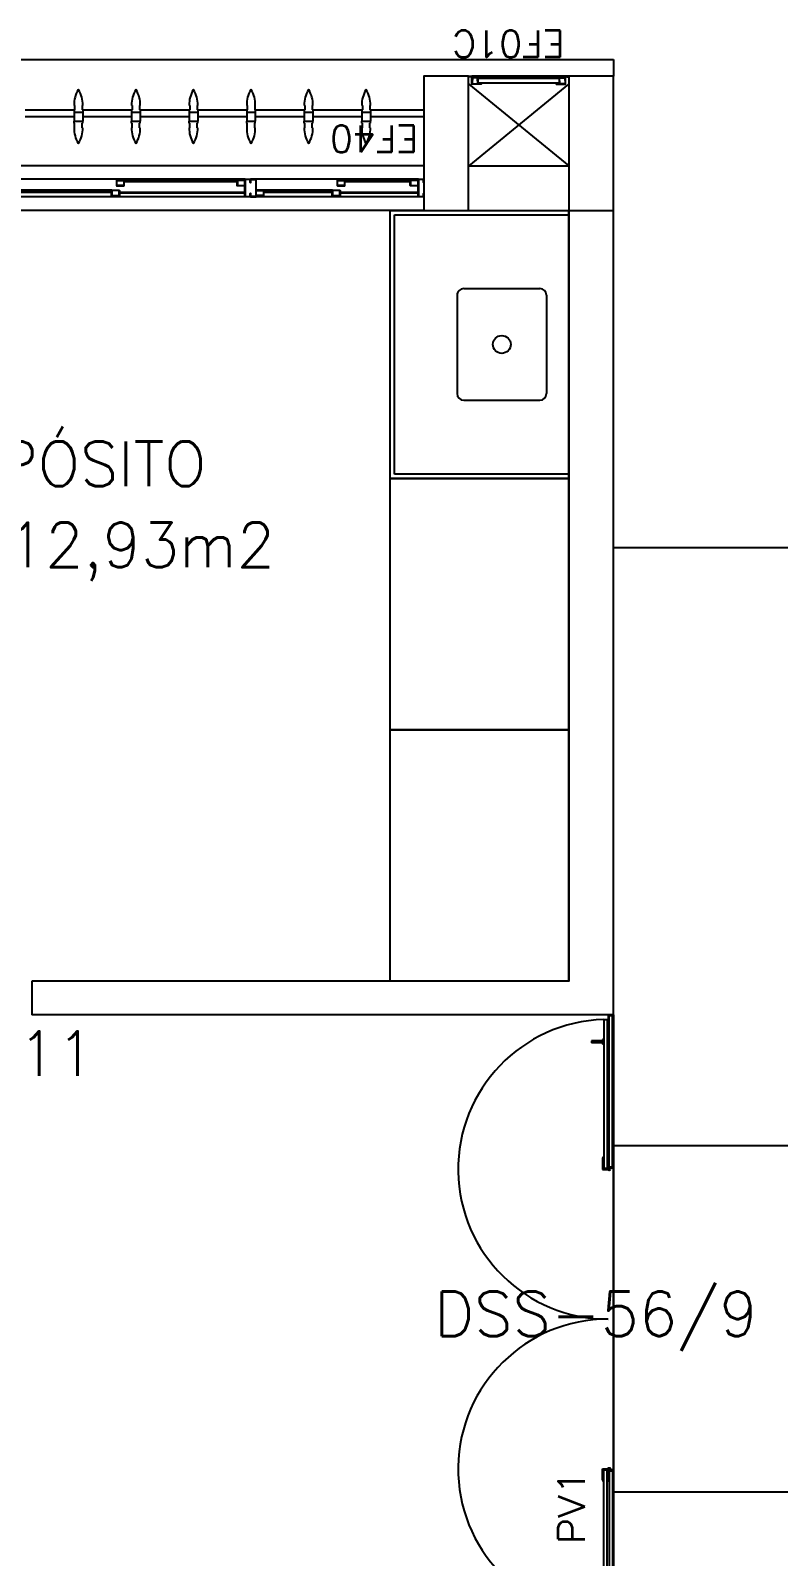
# Model space of a CAD drawing. Header units: millimetres. Extents: x 2046 to 2564, y 885 to 1120.
# Drawn here: x 2354.3 to 2357.65, y 959.28 to 966.11 of the extents above; entities that cross this region are included whole.
import ezdxf

# ---------------------------------------------------------------- set-up
doc = ezdxf.new("R2010")
doc.units = ezdxf.units.MM
doc.header["$LTSCALE"] = 10
for name, color, linetype in [('AR-ALV', 2, 'Continuous'), ('AR-BANCADAS', 1, 'Continuous'), ('AR-BRISES', 2, 'Continuous'), ('AR-CALÇADA', 1, 'Continuous'), ('AR-ESCADA', 2, 'Continuous'), ('AR-ESQ', 1, 'Continuous'), ('AR-ESTC', 3, 'Continuous'), ('AR-PEITORIL', 1, 'Continuous'), ('AR-PISO', 1, 'Continuous'), ('AR-PORTA', 1, 'Continuous'), ('AR-SHAFT', 1, 'Continuous'), ('AR-VIDRO', 2, 'Continuous'), ('BC- VISTA', 1, 'Continuous'), ('BC-CUBA', 1, 'Continuous'), ('BR-PAINEL', 1, 'Continuous'), ('BR-SUPORTE', 1, 'Continuous'), ('coz1', 1, 'Continuous'), ('DT-ESQ-CHAPA DOBRADA-V', 2, 'Continuous'), ('DT-ESQ-PERFIL CADEIRA-C', 2, 'Continuous'), ('DT-ESQ-PERFIL CADEIRA-V', 1, 'Continuous'), ('DT-ESQ-PERFIL U-C', 2, 'Continuous'), ('DT-ESQ-PERFIL U-V', 1, 'Continuous'), ('DT-ESQ-VENEZIANA-C', 1, 'Continuous'), ('DT-ESQ-VENEZIANA-V', 1, 'Continuous'), ('DT-ESQ-VIDRO-C', 2, 'Continuous'), ('DT-TXTESQ', 2, 'Continuous'), ('DT-TXTMOD', 1, 'Continuous'), ('ENDEREÇO', 2, 'Continuous'), ('maçaneta', 1, 'Continuous'), ('montantes', 1, 'Continuous'), ('mov', 1, 'Continuous'), ('PM-TXT', 2, 'Continuous'), ('TEXTO', 2, 'Continuous'), ('Área', 2, 'Continuous')]:
    doc.layers.add(name, color=color, linetype=linetype)
doc.styles.add('S10', font='simplex.shx', dxfattribs={"height": 0.1})
doc.styles.add('S12', font='simplex.shx', dxfattribs={"width": 1.1, "height": 0.12})
doc.styles.add('UNB-100', font='simplex.shx', dxfattribs={"height": 0.2})
doc.styles.add('UNB1-100', font='simplex.shx', dxfattribs={"height": 0.2})

# ---------------------------------------------------------------- blocks, each defined once
blk = doc.blocks.new('CUBAbnc-01P')
at = {"layer": 'coz1'}
for p, q in [((-0.25, -0.4705), (-0.25, -0.1305)), ((-0.22, -0.1005), (0.22, -0.1005)), ((0.25, -0.4705), (0.25, -0.1305)), ((-0.22, -0.5005), (0.22, -0.5005))]:
    blk.add_line(p, q, dxfattribs=at)
blk.add_circle((0, -0.3005), 0.04, dxfattribs=at)
for centre, start, end in [((-0.22, -0.1305), 90, 180), ((0.22, -0.1305), 0, 90), ((-0.22, -0.4705), 180, 270), ((0.22, -0.4705), 270, 0)]:
    blk.add_arc(centre, 0.03, start, end, dxfattribs=at)
blk = doc.blocks.new('BCP01')
at = {"layer": 'BC- VISTA'}
for p, q in [((0, -0.02), (0.78, -0.02)), ((0.78, -0.02), (0.78, -1.18)), ((0.78, -1.18), (0, -1.18))]:
    blk.add_line(p, q, dxfattribs=at)
blk.add_lwpolyline([(0.8, 0), (0.8, -1.2), (0, -1.2), (0, 0)], close=True, dxfattribs=at)
at = {"layer": 'BC-CUBA', "rotation": 90}
blk.add_blockref('CUBAbnc-01P', (0, -0.6), dxfattribs=at)
blk = doc.blocks.new('BCP09')
at = {"layer": 'BC- VISTA'}
blk.add_lwpolyline([(0.8, 0), (0.8, -1.125), (0, -1.125), (0, 0)], close=True, dxfattribs=at)
blk = doc.blocks.new('EF40-P')
at = {"layer": 'DT-ESQ-CHAPA DOBRADA-V', "ltscale": 0.1}
for p, q in [((0.025, -0.077), (0.374, -0.077)), ((0.025, -0.08), (0.374, -0.08)), ((0.8, -0.077), (1.3615, -0.077)), ((0.8, -0.08), (1.3615, -0.08))]:
    blk.add_line(p, q, dxfattribs=at)
at = {"layer": 'DT-ESQ-PERFIL CADEIRA-C', "ltscale": 0.1}
for p, q in [((0.025, -0.1335), (0.0735, -0.1335)), ((0.3855, -0.1335), (0.339, -0.1335)), ((0.376, -0.0885), (0.4225, -0.0885)), ((0.75, -0.0885), (0.7015, -0.0885)), ((0.8, -0.1335), (0.8485, -0.1335)), ((1.373, -0.1335), (1.3265, -0.1335)), ((1.3635, -0.0885), (1.41, -0.0885))]:
    blk.add_line(p, q, dxfattribs=at)
for points in [[(0.4225, -0.087, -1), (0.4225, -0.09), (0.376, -0.09, -0.414214), (0.374, -0.088), (0.374, -0.067, -0.414214), (0.376, -0.065), (0.4075, -0.065, -0.414214), (0.409, -0.0665), (0.409, -0.087)], [(0.409, -0.0885, -0.198913), (0.4079, -0.0881, -0.198913), (0.4075, -0.087), (0.4075, -0.067, 0.414214), (0.407, -0.0665), (0.376, -0.0665, 0.414214), (0.3755, -0.067), (0.3755, -0.088, 0.414214), (0.376, -0.0885)], [(0.7015, -0.09), (0.75, -0.09), (0.75, -0.0885), (0.715, -0.0885, 0.198912), (0.7161, -0.0881, 0.198913), (0.7165, -0.087), (0.7165, -0.067, -0.414214), (0.717, -0.0665), (0.75, -0.0665), (0.75, -0.065), (0.7165, -0.065, 0.414214), (0.715, -0.0665), (0.715, -0.0785), (0.715, -0.08), (0.715, -0.087), (0.7015, -0.087, 1)], [(1.41, -0.087, -1), (1.41, -0.09), (1.3635, -0.09, -0.414214), (1.3615, -0.088), (1.3615, -0.067, -0.414214), (1.3635, -0.065), (1.395, -0.065, -0.414214), (1.3965, -0.0665), (1.3965, -0.087)], [(1.3965, -0.0885, -0.198913), (1.3954, -0.0881, -0.198913), (1.395, -0.087), (1.395, -0.067, 0.414214), (1.3945, -0.0665), (1.3635, -0.0665, 0.414214), (1.363, -0.067), (1.363, -0.088, 0.414214), (1.3635, -0.0885)], [(0.0735, -0.135), (0.025, -0.135), (0.025, -0.1335), (0.06, -0.1335, -0.198912), (0.0589, -0.1331, -0.198913), (0.0585, -0.132), (0.0585, -0.112, 0.414214), (0.058, -0.1115), (0.025, -0.1115), (0.025, -0.11), (0.0585, -0.11, -0.414214), (0.06, -0.1115), (0.06, -0.1235), (0.06, -0.125), (0.06, -0.132), (0.0735, -0.132, -1)], [(0.339, -0.132, 1), (0.339, -0.135), (0.3855, -0.135, 0.414214), (0.3875, -0.133), (0.3875, -0.112, 0.414214), (0.3855, -0.11), (0.354, -0.11, 0.414214), (0.3525, -0.1115), (0.3525, -0.132)], [(0.3525, -0.1335, 0.198913), (0.3536, -0.1331, 0.198913), (0.354, -0.132), (0.354, -0.112, -0.414214), (0.3545, -0.1115), (0.3855, -0.1115, -0.414214), (0.386, -0.112), (0.386, -0.133, -0.414214), (0.3855, -0.1335)], [(0.8485, -0.135), (0.8, -0.135), (0.8, -0.1335), (0.835, -0.1335, -0.198912), (0.8339, -0.1331, -0.198913), (0.8335, -0.132), (0.8335, -0.112, 0.414214), (0.833, -0.1115), (0.8, -0.1115), (0.8, -0.11), (0.8335, -0.11, -0.414214), (0.835, -0.1115), (0.835, -0.1235), (0.835, -0.125), (0.835, -0.132), (0.8485, -0.132, -1)], [(1.3265, -0.132, 1), (1.3265, -0.135), (1.373, -0.135, 0.414214), (1.375, -0.133), (1.375, -0.112, 0.414214), (1.373, -0.11), (1.3415, -0.11, 0.414214), (1.34, -0.1115), (1.34, -0.132)], [(1.34, -0.1335, 0.198913), (1.3411, -0.1331, 0.198913), (1.3415, -0.132), (1.3415, -0.112, -0.414214), (1.342, -0.1115), (1.373, -0.1115, -0.414214), (1.3735, -0.112), (1.3735, -0.133, -0.414214), (1.373, -0.1335)]]:
    blk.add_lwpolyline(points, format="xyb", close=True, dxfattribs=at)
at = {"layer": 'DT-ESQ-PERFIL CADEIRA-V', "ltscale": 0.1}
for p, q in [((0.0735, -0.135), (0.339, -0.135)), ((0.4075, -0.09), (0.7015, -0.09)), ((0.8485, -0.135), (1.3265, -0.135)), ((1.395, -0.09), (1.9015, -0.09))]:
    blk.add_line(p, q, dxfattribs=at)
at = {"layer": 'DT-ESQ-PERFIL U-C', "ltscale": 0.1}
for points in [[(0, -0.0615, -0.414214), (0.0015, -0.06), (0.0235, -0.06, -0.414214), (0.025, -0.0615), (0.025, -0.1385, -0.414214), (0.0235, -0.14), (0.0015, -0.14, -0.414214), (0, -0.1385), (0, -0.125), (0.0015, -0.125), (0.0015, -0.138, 0.414214), (0.002, -0.1385), (0.023, -0.1385, 0.414214), (0.0235, -0.138), (0.0235, -0.062, 0.414214), (0.023, -0.0615), (0.002, -0.0615, 0.414214), (0.0015, -0.062), (0.0015, -0.075), (0, -0.075)], [(0.775, -0.0615, 0.414214), (0.7735, -0.06), (0.7515, -0.06, 0.414214), (0.75, -0.0615), (0.75, -0.1385, 0.414214), (0.7515, -0.14), (0.7735, -0.14, 0.414214), (0.775, -0.1385), (0.775, -0.125), (0.7735, -0.125), (0.7735, -0.138, -0.414214), (0.773, -0.1385), (0.752, -0.1385, -0.414214), (0.7515, -0.138), (0.7515, -0.062, -0.414214), (0.752, -0.0615), (0.773, -0.0615, -0.414214), (0.7735, -0.062), (0.7735, -0.075), (0.775, -0.075)], [(0.775, -0.0615, -0.414214), (0.7765, -0.06), (0.7985, -0.06, -0.414214), (0.8, -0.0615), (0.8, -0.1385, -0.414214), (0.7985, -0.14), (0.7765, -0.14, -0.414214), (0.775, -0.1385), (0.775, -0.125), (0.7765, -0.125), (0.7765, -0.138, 0.414214), (0.777, -0.1385), (0.798, -0.1385, 0.414214), (0.7985, -0.138), (0.7985, -0.062, 0.414214), (0.798, -0.0615), (0.777, -0.0615, 0.414214), (0.7765, -0.062), (0.7765, -0.075), (0.775, -0.075)]]:
    blk.add_lwpolyline(points, format="xyb", close=True, dxfattribs=at)
at = {"layer": 'DT-ESQ-PERFIL U-V', "ltscale": 0.1}
for p, q in [((0.0235, -0.06), (0.7515, -0.06)), ((0.7985, -0.06), (1.9515, -0.06)), ((0.0235, -0.14), (0.7515, -0.14)), ((0.7985, -0.14), (1.9515, -0.14))]:
    blk.add_line(p, q, dxfattribs=at)
at = {"layer": 'DT-ESQ-VIDRO-C', "ltscale": 0.1}
for points in [[(0.063, -0.13), (0.063, -0.127), (0.3495, -0.127), (0.3495, -0.13)], [(0.7125, -0.085), (0.7125, -0.082), (0.4115, -0.082), (0.4115, -0.085)], [(0.838, -0.13), (0.838, -0.127), (1.337, -0.127), (1.337, -0.13)], [(1.9125, -0.085), (1.9125, -0.082), (1.399, -0.082), (1.399, -0.085)]]:
    blk.add_lwpolyline(points, close=True, dxfattribs=at)
at = {"layer": 'DT-TXTESQ', "ltscale": 0.1, "style": 'S12'}
blk.add_text('EF40', height=0.12, dxfattribs=at).set_placement((0.0235, -0.38))
at = {"layer": 'DT-TXTMOD', "ltscale": 0.1, "style": 'S10', "flags": 3}
for tag, p in [('M01', (0.025, -0.28)), ('M02', (0.3253, -0.28)), ('M03', (0.627, -0.28)), ('M04', (0.9288, -0.28)), ('M05', (1.2306, -0.28)), ('M06', (1.5323, -0.28)), ('M07', (1.8341, -0.28)), ('M08', (2.1359, -0.28)), ('M09', (2.4376, -0.28)), ('M10', (2.7394, -0.28)), ('M11', (3.0412, -0.28)), ('M12', (3.3429, -0.28)), ('M13', (3.6447, -0.28)), ('M14', (3.9464, -0.28)), ('M15', (4.2482, -0.28)), ('M16', (4.55, -0.28)), ('M17', (4.8517, -0.28))]:
    blk.add_attdef(tag, p, '', height=0.1, dxfattribs=at)
blk = doc.blocks.new('ES-3P-TER-D')
at = {"layer": 'AR-PISO'}
for p, q in [((6.35, 0.775), (0, 0.775)), ((0, -0.775), (0, 0.775)), ((4.55, -0.775), (0, -0.775))]:
    blk.add_line(p, q, dxfattribs=at)
blk = doc.blocks.new('PV1')
at = {"layer": 'AR-VIDRO'}
for p, q in [((0.6825, 0.02), (0.005, 0.02)), ((0.6825, 0.005), (0.005, 0.005)), ((0.0215, 0.0443), (0.0215, 0.0293)), ((0.0215, 0.0443), (0.6875, 0.0443)), ((0.0215, 0.0293), (0.6875, 0.0293)), ((2.7035, 0.0443), (2.0375, 0.0443)), ((2.7035, 0.0293), (2.0375, 0.0293)), ((2.0425, 0.02), (2.72, 0.02)), ((2.0425, 0.005), (2.72, 0.005)), ((2.7035, 0.0443), (2.7035, 0.0293))]:
    blk.add_line(p, q, dxfattribs=at)
at = {"layer": 'maçaneta'}
for p, q in [((0.1165, 0.0993), (0.1265, 0.0993)), ((0.1165, 0.0493), (0.1165, 0.0993)), ((0.1265, 0.0493), (0.1265, 0.0993)), ((2.5985, 0.0493), (2.5985, 0.0993)), ((2.6085, 0.0993), (2.5985, 0.0993)), ((2.6085, 0.0493), (2.6085, 0.0993)), ((0.1115, 0.0443), (0.1115, 0.0493)), ((0.1115, 0.0493), (0.1315, 0.0493)), ((0.1315, 0.0443), (0.1315, 0.0493)), ((2.6135, 0.0493), (2.5935, 0.0493)), ((2.5935, 0.0443), (2.5935, 0.0493)), ((2.6135, 0.0443), (2.6135, 0.0493))]:
    blk.add_line(p, q, dxfattribs=at)
at = {"layer": 'montantes'}
for p, q in [((0, 0), (0, 0.025)), ((0, 0.025), (0.02, 0.025)), ((0, 0), (0.02, 0)), ((0.005, 0.005), (0.005, 0.02)), ((0.02, 0.02), (0.02, 0.025)), ((0.02, 0), (0.02, 0.005)), ((0.6425, 0.0493), (0.6925, 0.0493)), ((0.6425, 0.025), (0.6925, 0.025)), ((0.6875, 0.025), (0.6675, 0.025)), ((0.6675, 0.02), (0.6675, 0.025)), ((0.6675, 0), (0.6675, 0.005)), ((0.6875, 0), (0.6675, 0)), ((0.6825, 0.005), (0.6825, 0.02)), ((0.6875, 0.0443), (0.6875, 0.0293)), ((0.6875, 0), (0.6875, 0.025)), ((0.6925, 0.0493), (0.6925, 0.025)), ((2.0325, 0.0493), (2.0325, 0.025)), ((2.0825, 0.0493), (2.0325, 0.0493)), ((2.0825, 0.025), (2.0325, 0.025)), ((2.0375, 0.0443), (2.0375, 0.0293)), ((2.0375, 0.025), (2.0575, 0.025)), ((2.0375, 0), (2.0375, 0.025)), ((2.0375, 0), (2.0575, 0)), ((2.0425, 0.005), (2.0425, 0.02)), ((2.0575, 0.02), (2.0575, 0.025)), ((2.0575, 0), (2.0575, 0.005)), ((2.705, 0.02), (2.705, 0.025)), ((2.725, 0.025), (2.705, 0.025)), ((2.705, 0), (2.705, 0.005)), ((2.725, 0), (2.705, 0)), ((2.72, 0.005), (2.72, 0.02)), ((2.725, 0), (2.725, 0.025))]:
    blk.add_line(p, q, dxfattribs=at)
for centre in [(0.6925, 0.02), (2.0325, 0.02)]:
    blk.add_circle(centre, 0.005, dxfattribs=at)
for centre, start, end in [((0.6425, 0.0443), 90, 180), ((0.6425, 0.03), 180, 270), ((2.0825, 0.0443), 0, 90), ((2.0825, 0.03), 270, 0)]:
    blk.add_arc(centre, 0.005, start, end, dxfattribs=at)
at = {"layer": 'mov'}
for centre, start, end in [((0.692, 0.025), 0, 178.35472), ((2.033, 0.025), 1.64528, 180)]:
    blk.add_arc(centre, 0.6705, start, end, dxfattribs=at)
at = {"layer": 'PM-TXT', "style": 'S12', "width": 1.1}
blk.add_attdef('PV', (0.7363, 0.1761), '', height=0.12, dxfattribs=at)
at = {"layer": 'PM-TXT', "style": 'S12', "width": 1.1, "flags": 1}
for tag, p in [('LARGURA', (0.7363, -0.0239)), ('ALVENARIA-GESSO', (0.7363, -0.2239)), ('VISOR', (0.7363, -0.4239)), ('FERRAGEM', (0.7363, -0.6239))]:
    blk.add_attdef(tag, p, '', height=0.12, dxfattribs=at)
blk = doc.blocks.new('BR-MODULO8')
at = {"layer": 'BR-PAINEL'}
for p, q in [((-1.5642, 0.27), (-1.5617, 0.27)), ((-1.5642, 0.25), (-1.5642, 0.24)), ((-1.5642, 0.25), (-1.5617, 0.25)), ((-1.5642, 0.24), (-1.5258, 0.24)), ((-1.5642, 0.24), (-1.5642, 0.2)), ((-1.5617, 0.27), (-1.5617, 0.25)), ((-1.5283, 0.27), (-1.5283, 0.25)), ((-1.5258, 0.27), (-1.5283, 0.27)), ((-1.5258, 0.25), (-1.5283, 0.25)), ((-1.5258, 0.25), (-1.5258, 0.24)), ((-1.5258, 0.24), (-1.5258, 0.2)), ((-1.3067, 0.27), (-1.3042, 0.27)), ((-1.3067, 0.25), (-1.3067, 0.24)), ((-1.3067, 0.25), (-1.3042, 0.25)), ((-1.3067, 0.24), (-1.2683, 0.24)), ((-1.3067, 0.24), (-1.3067, 0.2)), ((-1.3042, 0.27), (-1.3042, 0.25)), ((-1.2708, 0.27), (-1.2708, 0.25)), ((-1.2683, 0.27), (-1.2708, 0.27)), ((-1.2683, 0.25), (-1.2708, 0.25)), ((-1.2683, 0.25), (-1.2683, 0.24)), ((-1.2683, 0.24), (-1.2683, 0.2)), ((-1.0492, 0.27), (-1.0467, 0.27)), ((-1.0492, 0.25), (-1.0492, 0.24)), ((-1.0492, 0.25), (-1.0467, 0.25)), ((-1.0492, 0.24), (-1.0108, 0.24)), ((-1.0492, 0.24), (-1.0492, 0.2)), ((-1.0467, 0.27), (-1.0467, 0.25)), ((-1.0133, 0.27), (-1.0133, 0.25)), ((-1.0108, 0.27), (-1.0133, 0.27)), ((-1.0108, 0.25), (-1.0133, 0.25)), ((-1.0108, 0.25), (-1.0108, 0.24)), ((-1.0108, 0.24), (-1.0108, 0.2)), ((-0.7917, 0.27), (-0.7892, 0.27)), ((-0.7917, 0.25), (-0.7917, 0.24)), ((-0.7917, 0.25), (-0.7892, 0.25)), ((-0.7917, 0.24), (-0.7533, 0.24)), ((-0.7917, 0.24), (-0.7917, 0.2)), ((-0.7892, 0.27), (-0.7892, 0.25)), ((-0.7558, 0.27), (-0.7558, 0.25)), ((-0.7533, 0.27), (-0.7558, 0.27)), ((-0.7533, 0.25), (-0.7558, 0.25)), ((-0.7533, 0.25), (-0.7533, 0.24)), ((-0.7533, 0.24), (-0.7533, 0.2)), ((-0.5342, 0.27), (-0.5317, 0.27)), ((-0.5342, 0.25), (-0.5317, 0.25)), ((-0.5342, 0.25), (-0.5342, 0.24)), ((-0.5342, 0.24), (-0.5342, 0.2)), ((-0.5342, 0.24), (-0.4958, 0.24)), ((-0.5317, 0.27), (-0.5317, 0.25)), ((-0.4958, 0.27), (-0.4983, 0.27)), ((-0.4983, 0.27), (-0.4983, 0.25)), ((-0.4958, 0.25), (-0.4983, 0.25)), ((-0.4958, 0.25), (-0.4958, 0.24)), ((-0.4958, 0.24), (-0.4958, 0.2)), ((-0.2767, 0.27), (-0.2742, 0.27)), ((-0.2767, 0.25), (-0.2767, 0.24)), ((-0.2767, 0.25), (-0.2742, 0.25)), ((-0.2767, 0.24), (-0.2383, 0.24)), ((-0.2767, 0.24), (-0.2767, 0.2)), ((-0.2742, 0.27), (-0.2742, 0.25)), ((-0.2408, 0.27), (-0.2408, 0.25)), ((-0.2383, 0.27), (-0.2408, 0.27)), ((-0.2383, 0.25), (-0.2408, 0.25)), ((-0.2383, 0.25), (-0.2383, 0.24)), ((-0.2383, 0.24), (-0.2383, 0.2)), ((-1.5642, 0.2), (-1.5258, 0.2)), ((-1.5642, 0.19), (-1.5642, 0.2)), ((-1.5642, 0.19), (-1.5617, 0.19)), ((-1.5642, 0.17), (-1.5617, 0.17)), ((-1.5617, 0.17), (-1.5617, 0.19)), ((-1.5258, 0.19), (-1.5283, 0.19)), ((-1.5283, 0.17), (-1.5283, 0.19)), ((-1.5258, 0.17), (-1.5283, 0.17)), ((-1.5258, 0.19), (-1.5258, 0.2)), ((-1.3067, 0.2), (-1.2683, 0.2)), ((-1.3067, 0.19), (-1.3067, 0.2)), ((-1.3067, 0.19), (-1.3042, 0.19)), ((-1.3067, 0.17), (-1.3042, 0.17)), ((-1.3042, 0.17), (-1.3042, 0.19)), ((-1.2683, 0.19), (-1.2708, 0.19)), ((-1.2708, 0.17), (-1.2708, 0.19)), ((-1.2683, 0.17), (-1.2708, 0.17)), ((-1.2683, 0.19), (-1.2683, 0.2)), ((-1.0492, 0.2), (-1.0108, 0.2)), ((-1.0492, 0.19), (-1.0492, 0.2)), ((-1.0492, 0.19), (-1.0467, 0.19)), ((-1.0492, 0.17), (-1.0467, 0.17)), ((-1.0467, 0.17), (-1.0467, 0.19)), ((-1.0108, 0.19), (-1.0133, 0.19)), ((-1.0133, 0.17), (-1.0133, 0.19)), ((-1.0108, 0.17), (-1.0133, 0.17)), ((-1.0108, 0.19), (-1.0108, 0.2)), ((-0.7917, 0.2), (-0.7533, 0.2)), ((-0.7917, 0.19), (-0.7917, 0.2)), ((-0.7917, 0.19), (-0.7892, 0.19)), ((-0.7917, 0.17), (-0.7892, 0.17)), ((-0.7892, 0.17), (-0.7892, 0.19)), ((-0.7533, 0.19), (-0.7558, 0.19)), ((-0.7558, 0.17), (-0.7558, 0.19)), ((-0.7533, 0.17), (-0.7558, 0.17)), ((-0.7533, 0.19), (-0.7533, 0.2)), ((-0.5342, 0.19), (-0.5342, 0.2)), ((-0.5342, 0.2), (-0.4958, 0.2)), ((-0.5342, 0.19), (-0.5317, 0.19)), ((-0.5342, 0.17), (-0.5317, 0.17)), ((-0.5317, 0.17), (-0.5317, 0.19)), ((-0.4983, 0.17), (-0.4983, 0.19)), ((-0.4958, 0.19), (-0.4983, 0.19)), ((-0.4958, 0.17), (-0.4983, 0.17)), ((-0.4958, 0.19), (-0.4958, 0.2)), ((-0.2767, 0.2), (-0.2383, 0.2)), ((-0.2767, 0.19), (-0.2767, 0.2)), ((-0.2767, 0.19), (-0.2742, 0.19)), ((-0.2767, 0.17), (-0.2742, 0.17)), ((-0.2742, 0.17), (-0.2742, 0.19)), ((-0.2383, 0.19), (-0.2408, 0.19)), ((-0.2408, 0.17), (-0.2408, 0.19)), ((-0.2383, 0.17), (-0.2408, 0.17)), ((-0.2383, 0.19), (-0.2383, 0.2))]:
    blk.add_line(p, q, dxfattribs=at)
for centre, radius, start, end in [((-1.4392, 0.2739), 0.1251, 148.47206, 181.77204), ((-1.545, 0.3387), 0.001, 37.1012, 142.8988), ((-1.6508, 0.2739), 0.1251, 358.22796, 31.52794), ((-1.1817, 0.2739), 0.1251, 148.47206, 181.77204), ((-1.2875, 0.3387), 0.001, 37.1012, 142.8988), ((-1.3933, 0.2739), 0.1251, 358.22796, 31.52794), ((-0.9242, 0.2739), 0.1251, 148.47206, 181.77204), ((-1.03, 0.3387), 0.001, 37.1012, 142.8988), ((-1.1358, 0.2739), 0.1251, 358.22796, 31.52794), ((-0.6667, 0.2739), 0.1251, 148.47206, 181.77204), ((-0.7725, 0.3387), 0.001, 37.1012, 142.8988), ((-0.8783, 0.2739), 0.1251, 358.22796, 31.52794), ((-0.4092, 0.2739), 0.1251, 148.47206, 181.77204), ((-0.515, 0.3387), 0.001, 37.1012, 142.8988), ((-0.6208, 0.2739), 0.1251, 358.22796, 31.52794), ((-0.1517, 0.2739), 0.1251, 148.47206, 181.77204), ((-0.2575, 0.3387), 0.001, 37.1012, 142.8988), ((-0.3633, 0.2739), 0.1251, 358.22796, 31.52794), ((-1.4392, 0.1661), 0.1251, 178.22796, 211.52794), ((-1.6508, 0.1661), 0.1251, 328.47206, 1.77204), ((-1.1817, 0.1661), 0.1251, 178.22796, 211.52794), ((-1.3933, 0.1661), 0.1251, 328.47206, 1.77204), ((-0.9242, 0.1661), 0.1251, 178.22796, 211.52794), ((-1.1358, 0.1661), 0.1251, 328.47206, 1.77204), ((-0.6667, 0.1661), 0.1251, 178.22796, 211.52794), ((-0.8783, 0.1661), 0.1251, 328.47206, 1.77204), ((-0.4092, 0.1661), 0.1251, 178.22796, 211.52794), ((-0.6208, 0.1661), 0.1251, 328.47206, 1.77204), ((-0.1517, 0.1661), 0.1251, 178.22796, 211.52794), ((-0.3633, 0.1661), 0.1251, 328.47206, 1.77204), ((-1.545, 0.1013), 0.001, 217.1012, 322.8988), ((-1.2875, 0.1013), 0.001, 217.1012, 322.8988), ((-1.03, 0.1013), 0.001, 217.1012, 322.8988), ((-0.7725, 0.1013), 0.001, 217.1012, 322.8988), ((-0.515, 0.1013), 0.001, 217.1012, 322.8988), ((-0.2575, 0.1013), 0.001, 217.1012, 322.8988)]:
    blk.add_arc(centre, radius, start, end, dxfattribs=at)
at = {"layer": 'BR-SUPORTE'}
for p, q in [((-1.7833, 0.25), (-1.5617, 0.25)), ((-1.7833, 0.22), (-1.5642, 0.22)), ((-1.5258, 0.25), (-1.3042, 0.25)), ((-1.5258, 0.22), (-1.3067, 0.22)), ((-1.2683, 0.25), (-1.0467, 0.25)), ((-1.2683, 0.22), (-1.0492, 0.22)), ((-1.0108, 0.25), (-0.7892, 0.25)), ((-1.0108, 0.22), (-0.7917, 0.22)), ((-0.7533, 0.25), (-0.5317, 0.25)), ((-0.7533, 0.22), (-0.5342, 0.22)), ((-0.4958, 0.25), (-0.2742, 0.25)), ((-0.4958, 0.22), (-0.2767, 0.22)), ((-0.2383, 0.25), (0, 0.25)), ((-0.2383, 0.22), (0, 0.22))]:
    blk.add_line(p, q, dxfattribs=at)
blk = doc.blocks.new('EF01C-P')
at = {"layer": 'DT-ESQ-PERFIL CADEIRA-C', "ltscale": 0.1}
for points in [[(0.01, 0.0015), (0.01, 0.003), (0.0015, 0.003, 1), (0.0015, 0), (0.015, 0, 0.414214), (0.0165, 0.0015), (0.0165, 0.0335), (0.043, 0.0335)], [(0.043, 0.0065), (0.018, 0.0065), (0.018, 0.0165), (0.0165, 0.0165), (0.0165, 0.0065, 0.414214), (0.018, 0.005), (0.043, 0.005), (0.0565, 0.005, 1), (0.0565, 0.008), (0.043, 0.008), (0.043, 0.02), (0.043, 0.032), (0.0565, 0.032, 1), (0.0565, 0.035), (0.043, 0.035), (0.0165, 0.035, 0.414214), (0.015, 0.0335), (0.015, 0.0015), (0.0015, 0.0015)], [(0.0415, 0.02), (0.0415, 0.032, -0.414214), (0.043, 0.0335), (0.0565, 0.0335)], [(0.0415, 0.02), (0.0415, 0.008, 0.414214), (0.043, 0.0065), (0.0565, 0.0065)], [(0.407, 0.0065), (0.432, 0.0065), (0.432, 0.0165), (0.4335, 0.0165), (0.4335, 0.0065, -0.414214), (0.432, 0.005), (0.407, 0.005), (0.3935, 0.005, -1), (0.3935, 0.008), (0.407, 0.008), (0.407, 0.02), (0.407, 0.032), (0.3935, 0.032, -1), (0.3935, 0.035), (0.407, 0.035), (0.4335, 0.035, -0.414214), (0.435, 0.0335), (0.435, 0.0015), (0.4485, 0.0015)], [(0.4085, 0.02), (0.4085, 0.032, 0.414214), (0.407, 0.0335), (0.3935, 0.0335)], [(0.4085, 0.02), (0.4085, 0.008, -0.414214), (0.407, 0.0065), (0.3935, 0.0065)], [(0.44, 0.0015), (0.44, 0.003), (0.4485, 0.003, -1), (0.4485, 0), (0.435, 0, -0.414214), (0.4335, 0.0015), (0.4335, 0.0335), (0.407, 0.0335)]]:
    blk.add_lwpolyline(points, format="xyb", dxfattribs=at)
at = {"layer": 'DT-ESQ-PERFIL CADEIRA-V', "ltscale": 0.1}
blk.add_line((0.015, 0), (0.435, 0), dxfattribs=at)
at = {"layer": 'DT-ESQ-VENEZIANA-C', "ltscale": 0.1}
for p, q in [((0.043, 0.0105), (0.407, 0.0105)), ((0.043, 0.009), (0.407, 0.009))]:
    blk.add_line(p, q, dxfattribs=at)
at = {"layer": 'DT-ESQ-VENEZIANA-V', "ltscale": 0.1}
blk.add_line((0.043, 0.031), (0.407, 0.031), dxfattribs=at)
at = {"layer": 'DT-TXTESQ', "ltscale": 0.1, "style": 'S12'}
blk.add_text('EF01C', height=0.12, dxfattribs=at).set_placement((0.0192, -0.205))
at = {"layer": 'DT-TXTMOD', "ltscale": 0.1, "style": 'S10', "flags": 3}
blk.add_attdef('EF01C', (0.0208, -0.14), '', height=0.1, dxfattribs=at)

msp = doc.modelspace()

# ---------------------------------------------------------------- linework, layer by layer
at = {"layer": 'AR-ALV'}
for p, q in [((2356.2609, 965.5024), (2356.7109, 965.5024)), ((2356.2609, 965.3024), (2356.7109, 965.3024)), ((2356.7109, 961.8524), (2356.7109, 965.3024)), ((2356.9109, 961.7024), (2356.9109, 965.3024)), ((2356.7109, 961.8524), (2354.3077, 961.8524)), ((2354.3077, 961.8524), (2354.3077, 961.7024)), ((2356.9109, 961.7024), (2354.3077, 961.7024))]:
    msp.add_line(p, q, dxfattribs=at)
at = {"layer": 'AR-CALÇADA'}
for p, q in [((2285.6859, 965.9774), (2356.9109, 965.9774)), ((2356.9109, 965.9774), (2356.9109, 965.9024)), ((2356.9109, 963.7938), (2361.0609, 963.7938))]:
    msp.add_line(p, q, dxfattribs=at)
at = {"layer": 'AR-ESTC'}
for points in [[(2356.0609, 965.3024), (2356.2609, 965.3024), (2356.2609, 965.9024), (2356.0609, 965.9024)], [(2356.7109, 965.3024), (2356.9109, 965.3024), (2356.9109, 965.9024), (2356.7109, 965.9024)]]:
    msp.add_lwpolyline(points, close=True, dxfattribs=at)
at = {"layer": 'AR-PEITORIL'}
for p, q in [((2356.0609, 965.5024), (2350.9109, 965.5024)), ((2356.0609, 965.3024), (2350.9109, 965.3024))]:
    msp.add_line(p, q, dxfattribs=at)
at = {"layer": 'AR-PISO'}
msp.add_line((2356.9109, 961.7024), (2356.9109, 958.9774), dxfattribs=at)
at = {"layer": 'AR-SHAFT'}
for p, q in [((2356.7094, 965.8674), (2356.2624, 965.5024)), ((2356.2624, 965.8674), (2356.7109, 965.5024))]:
    msp.add_line(p, q, dxfattribs=at)

# ---------------------------------------------------------------- block references
at = {"layer": 'AR-BANCADAS', "rotation": 180}
msp.add_blockref('BCP01', (2356.7109, 964.1024), dxfattribs=at)
at = {"layer": 'AR-BANCADAS'}
for p in [(2355.9109, 964.1024), (2355.9109, 962.9774)]:
    msp.add_blockref('BCP09', p, dxfattribs=at)
at = {"layer": 'AR-BRISES'}
msp.add_blockref('BR-MODULO8', (2356.0609, 965.5024), dxfattribs=at)
at = {"layer": 'AR-ESCADA'}
msp.add_blockref('ES-3P-TER-D', (2356.9109, 960.3399), dxfattribs=at)
at = {"layer": 'AR-ESQ', "rotation": 180}
for name, p in [('EF01C-P', (2356.7109, 965.9024)), ('EF40-P', (2356.0609, 965.3024))]:
    msp.add_blockref(name, p, dxfattribs=at)
at = {"layer": 'AR-PORTA'}
ref = msp.add_blockref('PV1', (2356.9109, 958.9774), dxfattribs=dict(at, rotation=90))
ref.add_attrib('PV', 'PV1', (2356.7825, 959.3319), dxfattribs={"layer": 'PM-TXT', "height": 0.12, "rotation": 90, "style": 'S12', "width": 1.1})

# ---------------------------------------------------------------- texts
at = {"layer": 'ENDEREÇO', "style": 'UNB1-100'}
for s, p in [('DSS-54/11', (2352.9695, 961.4284)), ('DSS-56/9', (2356.1072, 960.2638))]:
    msp.add_text(s, height=0.2, dxfattribs=at).set_placement(p)
at = {"layer": 'TEXTO', "style": 'UNB-100'}
msp.add_text('DEPÓSITO', height=0.2, dxfattribs=at).set_placement((2353.8116, 964.0686))
at = {"layer": 'Área', "style": 'UNB-100'}
msp.add_text('A=12,93m2', height=0.2, dxfattribs=at).set_placement((2353.8186, 963.7052))

doc.saveas('drawing.dxf')
